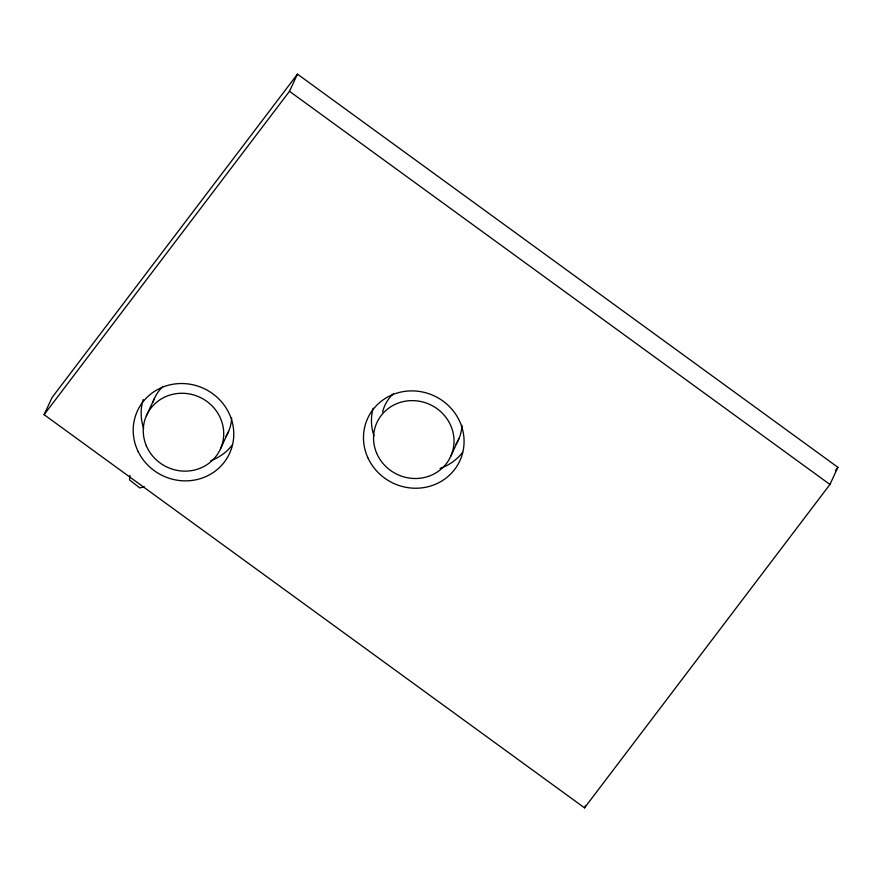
<?xml version="1.0" encoding="UTF-8"?>
<svg xmlns="http://www.w3.org/2000/svg" width="882" height="882" viewBox="0 0 882 882"><rect width="100%" height="100%" fill="white"/><g stroke="black" fill="none" stroke-linecap="round" stroke-linejoin="round"><path stroke-width="1.32" d="M129.919 475.398L129.533 479.885L139.83 487.978L144.24 486.644M44.1 414.683L52.06 397.528L297.454 74.143L837.9 467.317L829.94 484.472L584.546 807.857L44.1 414.683L289.483 91.298L297.454 74.143M146.368 415.786L154.328 398.631M220.61 448.618L228.57 431.452M450.9 455.972L458.861 438.817M584.546 807.857L585.692 805.409M835.408 470.602L837.9 467.317M289.483 91.298L829.94 484.472M462.587 452.323A50.737 48.223 24.9 0 1 440.03 468.408M373.99 435.906A50.737 48.223 24.9 0 1 373.097 408.234M232.209 445.079A50.737 48.223 24.9 0 1 210.798 460.669M143.645 428.365A50.737 48.223 24.9 0 1 143.204 399.491M152.994 402.17A40.583 38.576 24.9 0 1 163.104 386.371M231.657 417.969A40.583 38.576 24.9 0 1 225.538 436.998M382.59 411.971A40.583 38.576 24.9 0 1 393.394 393.725M461.947 425.333A40.583 38.576 24.9 0 1 455.829 444.363M367.937 457.868A50.737 48.223 24.9 0 0 454.627 469.478A50.737 48.223 24.9 0 0 418.774 391.354A50.737 48.223 24.9 0 0 367.937 457.868M138.132 451.518A50.737 48.223 24.9 0 0 224.987 461.231A50.737 48.223 24.9 0 0 187.337 383.846A50.737 48.223 24.9 0 0 138.132 451.518M146.258 445.564A40.583 38.576 24.9 0 0 215.318 457.196A40.583 38.576 24.9 0 0 188.88 393.846A40.583 38.576 24.9 0 0 146.258 445.564M376.548 452.929A40.583 38.576 24.9 0 0 445.608 464.56A40.583 38.576 24.9 0 0 419.171 401.2A40.583 38.576 24.9 0 0 376.548 452.929"/></g></svg>
